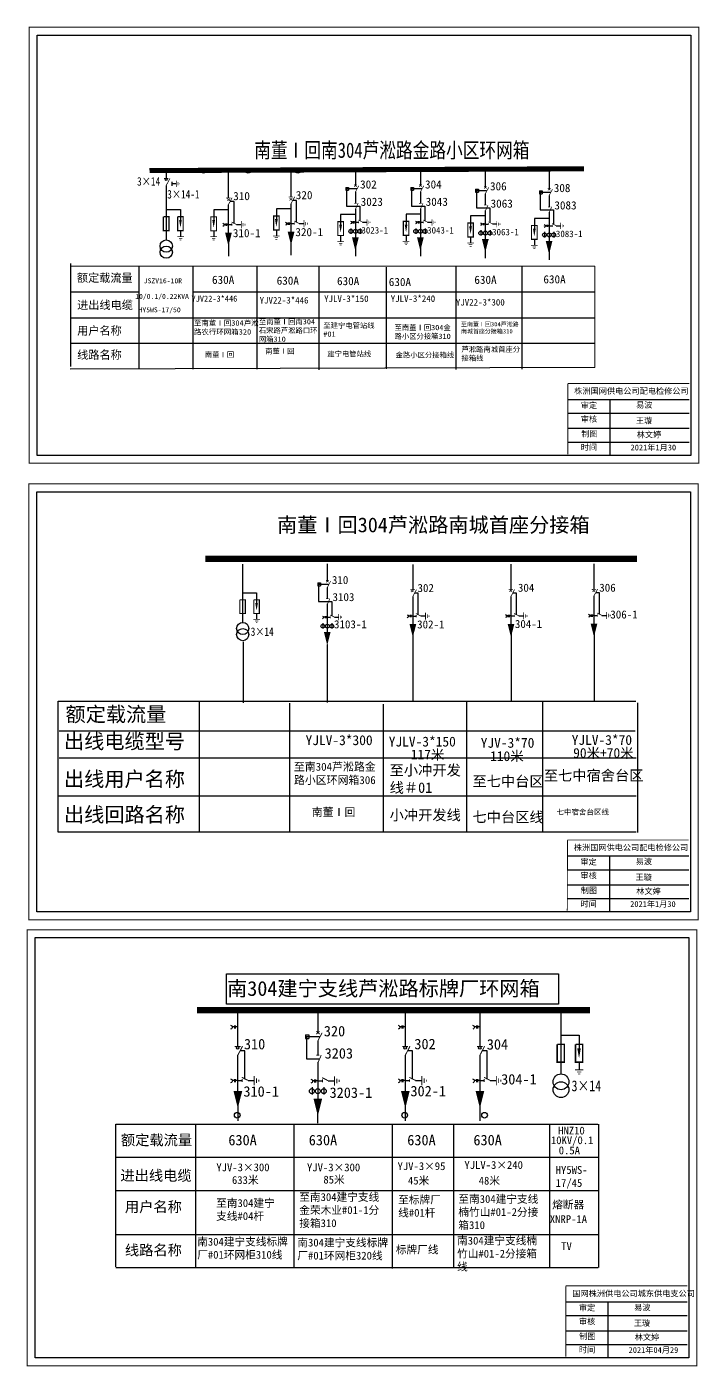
# Model space of a CAD drawing. Extents: x -51 to 587, y -242 to 10.
# Drawn here: x 77.3 to 203.3, y -240.6 to 10.4 of the extents above; entities that cross this region are included whole.
import ezdxf

# ---------------------------------------------------------------- set-up
doc = ezdxf.new("R2010")
doc.units = 0
doc.header["$LTSCALE"] = 0.774411
doc.linetypes.add('CENTER', pattern=[50.8, 31.75, -6.35, 6.35, -6.35])
doc.layers.get('0').update_dxf_attribs({"linetype": 'CONTINUOUS'})
doc.layers.add('1', color=7, linetype='CONTINUOUS')
doc.layers.add('MiniCADLayer', color=7, linetype='CONTINUOUS', lineweight=20)
doc.styles.add('宋体_txtstyle_0.00_0_0', font='')
doc.styles.add('宋体_txtstyle_0.91_0_0', font='', dxfattribs={"height": 0.907258})
doc.styles.add('宋体_txtstyle_1.13_0_0', font='', dxfattribs={"height": 1.134072})
doc.styles.add('宋体_txtstyle_1.18_0_0', font='', dxfattribs={"height": 1.179435})
doc.styles.add('宋体_txtstyle_1.85_0_0', font='', dxfattribs={"height": 1.847939})
doc.styles.add('宋体_txtstyle_1.96_0_0', font='', dxfattribs={"height": 1.958})
doc.styles.add('宋体_txtstyle_2.04_0_0', font='', dxfattribs={"height": 2.03632})
doc.styles.add('宋体_txtstyle_2.12_0_0', font='', dxfattribs={"height": 2.122983})
doc.styles.add('宋体_txtstyle_2.77_0_0', font='', dxfattribs={"height": 2.771909})
doc.styles.add('宋体_txtstyle_4.75_0_0', font='', dxfattribs={"height": 4.748385})
doc.styles.get('宋体_txtstyle_0.00_0_0').set_extended_font_data('宋体')
doc.styles.get('宋体_txtstyle_0.91_0_0').set_extended_font_data('宋体')
doc.styles.get('宋体_txtstyle_1.13_0_0').set_extended_font_data('宋体')
doc.styles.get('宋体_txtstyle_1.18_0_0').set_extended_font_data('宋体')
doc.styles.get('宋体_txtstyle_1.85_0_0').set_extended_font_data('宋体')
doc.styles.get('宋体_txtstyle_1.96_0_0').set_extended_font_data('宋体')
doc.styles.get('宋体_txtstyle_2.04_0_0').set_extended_font_data('宋体')
doc.styles.get('宋体_txtstyle_2.12_0_0').set_extended_font_data('宋体')
doc.styles.get('宋体_txtstyle_2.77_0_0').set_extended_font_data('宋体')
doc.styles.get('宋体_txtstyle_4.75_0_0').set_extended_font_data('宋体')

# ---------------------------------------------------------------- blocks, each defined once
blk = doc.blocks.new('JD')
for points in [[(-2, 0.2), (-2, -0.2), (2, 0.2), (2, -0.2)], [(1, -1.2), (1, -0.8), (-1, -1.2), (-1, -0.8)], [(-0.5, -1.8), (-0.5, -2.2), (0.5, -1.8), (0.5, -2.2)]]:
    blk.add_trace(points)

msp = doc.modelspace()

# ---------------------------------------------------------------- linework, layer by layer
at = {"linetype": 'Continuous'}
for p, q in [((85.55, -53.28), (85.55, -33.98)), ((98.27, -34.5), (98.27, -53.81)), ((108.42, -34.5), (108.42, -53.81)), ((120.38, -34.5), (120.38, -53.81)), ((132.03, -34.58), (132.03, -53.89)), ((144.62, -34.65), (144.62, -53.75)), ((157.7, -34.55), (157.7, -53.85)), ((170.07, -34.6), (170.07, -53.8)), ((85.39, -39.31), (98.27, -39.31)), ((85.39, -44.2), (183.72, -44.2)), ((85.39, -48.91), (183.72, -48.91)), ((183.72, -53.48), (85.39, -53.78)), ((191.52, -133.81), (83.15, -133.81)), ((191.52, -140.55), (83.15, -140.55)), ((93.97, -195.29), (184.3, -195.29)), ((93.97, -221.99), (93.97, -195.29)), ((108.9, -195.31), (108.9, -222.11)), ((127.33, -195.39), (127.33, -222.11)), ((145.79, -195.38), (145.79, -222.33)), ((157.25, -195.32), (157.25, -222.22)), ((175.25, -195.37), (175.25, -221.99)), ((184.43, -195.29), (184.43, -222.12)), ((93.97, -201.46), (184.3, -201.46)), ((93.97, -207.72), (184.37, -207.72)), ((93.97, -215.97), (184.37, -215.97)), ((184.37, -222.19), (93.97, -222.19))]:
    msp.add_line(p, q, dxfattribs=at)
at = {"linetype": 'Continuous', "ltscale": 1.520571}
msp.add_line((108.42, -39.31), (183.72, -39.31), dxfattribs=at)
at = {"color": 0, "linetype": 'Continuous'}
for p, q in [((178.68, -59.45, 0.01), (201.43, -59.45, 0.01)), ((186.58, -59.45, 0.01), (186.58, -69.79, 0.01)), ((178.68, -62.04, 0.01), (201.43, -62.04, 0.01)), ((178.68, -64.87, 0.01), (201.43, -64.87, 0.01)), ((178.68, -67.46, 0.01), (201.43, -67.46, 0.01)), ((178.6, -145.01, 0.01), (201.35, -145.01, 0.01)), ((186.5, -145.01, 0.01), (186.5, -155.35, 0.01)), ((178.6, -147.6, 0.01), (201.35, -147.6, 0.01)), ((178.6, -150.43, 0.01), (201.35, -150.43, 0.01)), ((178.6, -153.02, 0.01), (201.35, -153.02, 0.01)), ((178.31, -228.57, 0.01), (201.06, -228.57, 0.01)), ((186.21, -228.57, 0.01), (186.21, -238.91, 0.01)), ((178.31, -231.16, 0.01), (201.06, -231.16, 0.01)), ((178.31, -233.99, 0.01), (201.06, -233.99, 0.01)), ((178.31, -236.58, 0.01), (201.06, -236.58, 0.01))]:
    msp.add_line(p, q, dxfattribs=at)
at = {"linetype": 'CENTER'}
for p, q in [((117.86, -104.88), (117.86, -116.32)), ((133.6, -105.41), (133.6, -116.28))]:
    msp.add_line(p, q, dxfattribs=at)
for p, q in [((83.15, -116), (191.41, -116)), ((83.15, -140.55), (83.15, -116)), ((109.57, -116), (109.57, -140.52)), ((126.55, -116.41), (126.55, -140.52)), ((144.09, -116.57), (144.09, -140.55)), ((159.68, -116.2), (159.68, -140.55)), ((173.94, -116.2), (173.94, -140.55)), ((191.76, -116.31), (191.76, -140.65)), ((83.33, -121.58), (191.29, -121.58)), ((83.33, -126.66), (191.52, -126.66))]:
    msp.add_line(p, q)
at = {"color": 0, "linetype": 'Continuous', "const_width": 0.182, "elevation": 0.01}
for points in [[(77.74, 10.28), (203.22, 10.28), (203.22, -71.43), (77.74, -71.43)], [(77.66, -75.28), (203.14, -75.28), (203.14, -156.99), (77.66, -156.99)], [(77.37, -158.85), (202.85, -158.85), (202.85, -240.55), (77.37, -240.55)]]:
    msp.add_lwpolyline(points, close=True, dxfattribs=at)
at = {"color": 0, "linetype": 'Continuous', "elevation": 0.01}
for points in [[(79.21, 8.8), (201.74, 8.8), (201.74, -69.95), (79.21, -69.95)], [(79.14, -76.76), (201.67, -76.76), (201.67, -155.51), (79.14, -155.51)], [(78.85, -160.33), (201.38, -160.33), (201.38, -239.08), (78.85, -239.08)]]:
    msp.add_lwpolyline(points, close=True, dxfattribs=at)
at = {"color": 0, "linetype": 'Continuous', "const_width": 0.182, "elevation": 0.01}
for points in [[(178.68, -56.55), (178.67, -69.74)], [(178.6, -142.11), (178.59, -155.3)], [(178.31, -225.67), (178.3, -238.87)]]:
    msp.add_lwpolyline(points, dxfattribs=at)
at = {"color": 0, "linetype": 'Continuous', "const_width": 0.182}
for points in [[(178.68, -56.47), (201.43, -56.47)], [(178.6, -142.03), (201.35, -142.03)], [(178.31, -225.59), (201.06, -225.59)]]:
    msp.add_lwpolyline(points, dxfattribs=at)
at = {"color": 1, "linetype": 'Continuous'}
msp.add_lwpolyline([(114.72, -167.09), (176.91, -167.09), (176.91, -172.81), (114.72, -172.81)], close=True, dxfattribs=at)
at = {"layer": '1'}
for p, q in [((103.41, -17.05), (103.41, -18.06)), ((115.05, -16.88), (115.05, -21.68)), ((126.78, -16.69), (126.78, -21.49)), ((138.87, -16.11), (138.87, -19.42)), ((151.05, -16.11), (151.05, -19.42)), ((163.22, -16.45), (163.22, -19.76)), ((175.17, -16.78), (175.17, -20.09)), ((103.41, -19.37), (103.41, -29.61)), ((104.5, -19.01), (105.29, -19.01)), ((137.07, -19.72), (137.07, -20.28)), ((137.07, -19.72), (137.57, -19.72)), ((139.13, -20.01), (137.23, -20.01)), ((137.23, -20.01), (137.23, -23.24)), ((137.57, -19.72), (137.57, -20.28)), ((149.24, -19.72), (149.24, -20.28)), ((149.24, -19.72), (149.75, -19.72)), ((151.3, -20.01), (149.4, -20.01)), ((149.4, -20.01), (149.4, -23.24)), ((149.75, -19.72), (149.75, -20.28)), ((161.41, -20.05), (161.41, -20.61)), ((161.41, -20.05), (161.92, -20.05)), ((161.92, -20.05), (161.92, -20.61)), ((137.07, -20.28), (137.57, -20.28)), ((138.87, -20.58), (138.87, -22.68)), ((149.24, -20.28), (149.75, -20.28)), ((151.05, -20.58), (151.05, -22.68)), ((161.41, -20.61), (161.92, -20.61)), ((163.47, -20.35), (161.58, -20.35)), ((161.58, -20.35), (161.58, -23.58)), ((163.22, -20.91), (163.22, -23.01)), ((173.36, -20.39), (173.36, -20.95)), ((173.36, -20.39), (173.87, -20.39)), ((173.36, -20.95), (173.87, -20.95)), ((175.42, -20.68), (173.53, -20.68)), ((173.53, -20.68), (173.53, -23.91)), ((173.87, -20.39), (173.87, -20.95)), ((175.17, -21.25), (175.17, -23.35)), ((103.4, -23.9), (106.08, -23.9)), ((106.08, -23.9), (106.08, -25.85)), ((112.31, -23.92), (112.31, -25.88)), ((115.05, -22.98), (115.05, -28.8)), ((124.06, -23.76), (124.06, -25.72)), ((126.78, -22.79), (126.78, -28.61)), ((136.1, -24.81), (136.1, -26.76)), ((137.23, -23.24), (139.73, -23.24)), ((138.87, -23.72), (138.87, -29.92)), ((139.73, -23.24), (139.73, -25.91)), ((148.37, -24.76), (148.37, -26.72)), ((149.4, -23.24), (151.91, -23.24)), ((151.05, -23.72), (151.05, -29.92)), ((151.91, -23.24), (151.91, -25.91)), ((160.46, -25.08), (160.46, -27.04)), ((161.58, -23.58), (164.08, -23.58)), ((163.22, -24.06), (163.22, -30.26)), ((164.08, -23.58), (164.08, -26.24)), ((173.53, -23.91), (176.03, -23.91)), ((175.17, -24.4), (175.17, -30.59)), ((176.03, -23.91), (176.03, -26.58)), ((115.05, -26.7), (115.72, -26.7)), ((116.58, -26.68), (117.48, -26.68)), ((126.78, -26.51), (127.44, -26.51)), ((128.31, -26.5), (129.21, -26.5)), ((138.03, -27.41), (138.03, -28.44)), ((138.87, -26.27), (139.46, -26.27)), ((139.75, -27.41), (139.75, -28.44)), ((140.22, -26.25), (141.02, -26.25)), ((150.2, -27.41), (150.2, -28.44)), ((151.05, -26.27), (151.63, -26.27)), ((151.93, -27.41), (151.93, -28.44)), ((152.4, -26.25), (153.2, -26.25)), ((163.22, -26.6), (163.81, -26.6)), ((164.57, -26.59), (165.37, -26.59)), ((172.41, -25.54), (172.41, -27.49)), ((175.17, -26.94), (175.76, -26.94)), ((176.52, -26.92), (177.32, -26.92)), ((106.08, -27.91), (106.08, -28.92)), ((112.31, -27.94), (112.31, -28.95)), ((115.06, -29.74), (115.06, -32.62)), ((124.06, -27.77), (124.06, -28.78)), ((126.79, -29.55), (126.79, -32.43)), ((136.1, -28.82), (136.1, -29.83)), ((148.37, -28.77), (148.37, -29.78)), ((160.46, -29.09), (160.46, -30.1)), ((162.38, -27.74), (162.38, -28.77)), ((164.1, -27.74), (164.1, -28.77)), ((172.41, -29.55), (172.41, -30.56)), ((174.33, -28.08), (174.33, -29.11)), ((176.05, -28.08), (176.05, -29.11)), ((138.88, -30.75), (138.88, -32.64)), ((151.05, -30.75), (151.05, -32.64)), ((163.22, -31.09), (163.22, -32.97)), ((175.17, -31.42), (175.17, -33.31)), ((117.73, -90.32), (117.73, -101.32)), ((133.6, -90.29), (133.6, -93.55)), ((183.56, -90.3), (183.56, -95.02)), ((149.61, -90.4), (149.61, -95.12)), ((168, -90.37), (168, -95.1)), ((131.82, -93.84), (132.32, -93.84)), ((131.82, -93.84), (131.82, -94.39)), ((131.82, -94.39), (132.32, -94.39)), ((133.85, -94.13), (131.98, -94.13)), ((131.98, -94.13), (131.98, -97.31)), ((132.32, -93.84), (132.32, -94.39)), ((133.6, -94.69), (133.6, -96.75)), ((117.72, -95.69), (120.35, -95.69)), ((120.35, -95.69), (120.35, -97.62)), ((131.98, -97.31), (134.45, -97.31)), ((133.6, -97.78), (133.6, -103.88)), ((134.45, -97.31), (134.45, -99.93)), ((149.61, -96.41), (149.61, -102.13)), ((168, -96.38), (168, -102.1)), ((183.56, -96.3), (183.56, -102.03)), ((120.35, -99.64), (120.35, -100.64)), ((133.6, -100.29), (134.18, -100.29)), ((134.93, -100.27), (135.72, -100.27)), ((149.61, -100.07), (150.26, -100.07)), ((151.11, -100.05), (151.99, -100.05)), ((168, -100.04), (168.65, -100.04)), ((169.5, -100.02), (170.39, -100.02)), ((183.56, -99.96), (184.21, -99.96)), ((185.06, -99.95), (185.95, -99.95)), ((132.77, -101.41), (132.77, -102.42)), ((134.47, -101.41), (134.47, -102.42)), ((149.61, -103.05), (149.61, -115.87)), ((168.06, -103.34), (168.06, -116.16)), ((183.61, -103.23), (183.61, -116.04)), ((116.8, -174.56), (116.8, -180.69)), ((131.83, -173.93), (131.83, -178.17)), ((148.2, -174.56), (148.2, -180.69)), ((162.18, -174.56), (162.18, -180.69)), ((177.38, -174.2), (177.38, -185.93)), ((129.52, -178.54), (130.17, -178.54)), ((129.52, -178.54), (129.52, -179.26)), ((129.52, -179.26), (130.17, -179.26)), ((132.16, -178.92), (129.73, -178.92)), ((129.73, -178.92), (129.73, -183.05)), ((130.17, -178.54), (130.17, -179.26)), ((131.83, -179.64), (131.83, -182.33)), ((177.37, -178.62), (180.79, -178.62)), ((180.79, -178.62), (180.79, -181.12)), ((116.8, -182.36), (116.8, -189.8)), ((129.73, -183.05), (132.04, -183.05)), ((148.2, -182.36), (148.2, -189.8)), ((162.18, -182.36), (162.18, -189.8)), ((131.83, -183.67), (131.83, -191.59)), ((180.79, -183.75), (180.79, -185.04)), ((116.8, -187.12), (117.65, -187.12)), ((118.75, -187.09), (119.91, -187.09)), ((131.84, -187.19), (132.68, -187.19)), ((133.79, -187.16), (134.94, -187.16)), ((148.2, -187.12), (149.04, -187.12)), ((150.15, -187.09), (151.3, -187.09)), ((162.18, -187.12), (163.02, -187.12)), ((164.13, -187.09), (165.28, -187.09)), ((130.76, -188.38), (130.76, -189.7)), ((132.96, -188.38), (132.96, -189.7)), ((116.81, -191), (116.81, -194.68)), ((131.79, -192.66), (131.79, -195.07)), ((148.2, -191), (148.2, -194.68)), ((162.18, -191), (162.18, -194.68))]:
    msp.add_line(p, q, dxfattribs=at)
at = {"layer": '1', "ltscale": 0.744739}
for p, q in [((114.99, -23.92), (112.31, -23.92)), ((112.31, -23.92), (112.31, -25.88)), ((126.74, -23.76), (124.06, -23.76)), ((124.06, -23.76), (124.06, -25.72)), ((138.78, -24.81), (136.1, -24.81)), ((136.1, -24.81), (136.1, -26.76)), ((151.05, -24.76), (148.37, -24.76)), ((148.37, -24.76), (148.37, -26.72)), ((163.14, -25.08), (160.46, -25.08)), ((160.46, -25.08), (160.46, -27.04)), ((175.08, -25.54), (172.41, -25.54)), ((172.41, -25.54), (172.41, -27.49)), ((112.31, -27.94), (112.31, -28.95)), ((124.06, -27.77), (124.06, -28.78)), ((136.1, -28.82), (136.1, -29.83)), ((148.37, -28.77), (148.37, -29.78)), ((160.46, -29.09), (160.46, -30.1)), ((172.41, -29.55), (172.41, -30.56))]:
    msp.add_line(p, q, dxfattribs=at)
at = {"layer": '1'}
for points, const_width in [([(100.28, -16.58), (181.72, -16.25)], 0.955), ([(102.98, -18.06), (103.83, -18.06)], 0.143), ([(103.41, -19.38), (104.12, -18.02)], 0.143), ([(138.64, -19.19), (139.13, -19.6)], 0.127), ([(138.63, -19.61), (139.15, -19.22)], 0.127), ([(138.87, -20.61), (139.51, -19.41)], 0.127), ([(150.8, -19.61), (151.32, -19.22)], 0.127), ([(150.81, -19.19), (151.31, -19.6)], 0.127), ([(151.05, -20.61), (151.68, -19.41)], 0.127), ([(162.98, -19.52), (163.48, -19.94)], 0.127), ([(162.98, -19.95), (163.49, -19.56)], 0.127), ([(163.22, -20.94), (163.86, -19.74)], 0.127), ([(174.93, -19.86), (175.43, -20.27)], 0.127), ([(174.93, -20.28), (175.45, -19.89)], 0.127), ([(175.17, -21.28), (175.81, -20.08)], 0.127), ([(114.63, -21.7), (115.48, -21.7)], 0.143), ([(114.86, -21.84), (115.35, -22.25)], 0.127), ([(114.85, -22.26), (115.37, -21.87)], 0.127), ([(115.05, -23.02), (115.77, -21.66)], 0.143), ([(126.36, -21.51), (127.2, -21.51)], 0.143), ([(126.53, -21.74), (127.02, -22.15)], 0.127), ([(126.52, -22.16), (127.04, -21.77)], 0.127), ([(126.78, -22.83), (127.5, -21.47)], 0.143), ([(123.54, -25.1), (123.54, -27.7), (124.59, -27.7), (124.59, -25.1), (123.57, -25.1)], 0.22), ([(138.64, -22.71), (139.11, -22.71)], 0.127), ([(138.85, -23.88), (139.38, -22.68)], 0.127), ([(150.82, -22.71), (151.29, -22.71)], 0.127), ([(151.02, -23.88), (151.55, -22.68)], 0.127), ([(162.99, -23.04), (163.46, -23.04)], 0.127), ([(163.19, -24.22), (163.73, -23.02)], 0.127), ([(174.94, -23.38), (175.41, -23.38)], 0.127), ([(175.14, -24.55), (175.68, -23.35)], 0.127), ([(102.88, -25.23), (102.88, -27.84), (103.92, -27.84), (103.92, -25.23), (102.91, -25.23)], 0.22), ([(105.56, -25.23), (105.56, -27.84), (106.6, -27.84), (106.6, -25.23), (105.59, -25.23)], 0.22), ([(111.79, -25.26), (111.79, -27.87), (112.84, -27.87), (112.84, -25.26), (111.83, -25.26)], 0.22), ([(115.68, -26.22), (116.63, -26.7)], 0.143), ([(115.72, -26.48), (115.72, -26.92)], 0.143), ([(127.41, -26.04), (128.36, -26.51)], 0.143), ([(127.44, -26.29), (127.44, -26.73)], 0.143), ([(135.58, -26.14), (135.58, -28.75), (136.63, -28.75), (136.63, -26.14), (135.62, -26.14)], 0.22), ([(139.43, -25.85), (140.27, -26.27)], 0.127), ([(139.46, -26.07), (139.46, -26.46)], 0.127), ([(147.85, -26.1), (147.85, -28.71), (148.9, -28.71), (148.9, -26.1), (147.88, -26.1)], 0.22), ([(151.6, -25.85), (152.45, -26.27)], 0.127), ([(151.63, -26.07), (151.63, -26.46)], 0.127), ([(159.94, -26.42), (159.94, -29.03), (160.98, -29.03), (160.98, -26.42), (159.97, -26.42)], 0.22), ([(163.77, -26.18), (164.62, -26.6)], 0.127), ([(163.81, -26.41), (163.81, -26.8)], 0.127), ([(171.89, -26.87), (171.89, -29.48), (172.93, -29.48), (172.93, -26.87), (171.92, -26.87)], 0.22), ([(175.72, -26.52), (176.57, -26.94)], 0.127), ([(175.76, -26.74), (175.76, -27.13)], 0.127), ([(138.56, -29.96), (139.21, -29.96), (138.88, -30.61), (138.57, -29.95)], 0.127), ([(150.73, -29.96), (151.38, -29.96), (151.05, -30.61), (150.74, -29.95)], 0.127), ([(162.91, -30.29), (163.55, -30.29), (163.22, -30.95), (162.92, -30.28)], 0.127), ([(174.86, -30.63), (175.5, -30.63), (175.17, -31.28), (174.87, -30.62)], 0.127), ([(110.73, -89.33), (191.64, -89.33)], 1.22), ([(133.36, -93.74), (133.87, -93.36)], 0.125), ([(133.37, -93.32), (133.86, -93.73)], 0.125), ([(133.6, -94.72), (134.23, -93.53)], 0.125), ([(149.19, -95.14), (150.02, -95.14)], 0.141), ([(149.28, -95.57), (149.78, -95.19)], 0.125), ([(149.28, -95.16), (149.77, -95.56)], 0.125), ([(149.61, -96.44), (150.31, -95.1)], 0.141), ([(167.59, -95.11), (168.42, -95.11)], 0.141), ([(167.73, -95.52), (168.23, -95.14)], 0.125), ([(167.73, -95.11), (168.22, -95.51)], 0.125), ([(168, -96.42), (168.71, -95.08)], 0.141), ([(183.15, -95.04), (183.98, -95.04)], 0.141), ([(183.3, -95.54), (183.81, -95.16)], 0.125), ([(183.31, -95.12), (183.8, -95.53)], 0.125), ([(183.56, -96.34), (184.27, -95)], 0.141), ([(117.2, -97.01), (117.2, -99.58), (118.23, -99.58), (118.23, -97.01), (117.24, -97.01)], 0.217), ([(119.84, -97.01), (119.84, -99.58), (120.86, -99.58), (120.86, -97.01), (119.87, -97.01)], 0.217), ([(133.38, -96.78), (133.84, -96.78)], 0.125), ([(133.58, -97.94), (134.1, -96.76)], 0.125), ([(134.15, -99.87), (134.98, -100.29)], 0.125), ([(134.18, -100.1), (134.18, -100.48)], 0.125), ([(150.22, -99.6), (151.16, -100.07)], 0.141), ([(150.26, -99.85), (150.26, -100.28)], 0.141), ([(168.62, -99.57), (169.56, -100.04)], 0.141), ([(168.65, -99.82), (168.65, -100.26)], 0.141), ([(184.18, -99.49), (185.12, -99.96)], 0.141), ([(184.21, -99.75), (184.21, -100.18)], 0.141), ([(109.19, -173.93), (182.82, -173.93)], 1.22), ([(131.52, -178.41), (132.18, -177.91)], 0.162), ([(131.53, -177.87), (132.17, -178.4)], 0.162), ([(131.83, -179.69), (132.64, -178.15)], 0.162), ([(116.26, -180.72), (117.34, -180.72)], 0.183), ([(116.8, -182.41), (117.72, -180.67)], 0.183), ([(147.65, -180.72), (148.74, -180.72)], 0.183), ([(148.2, -182.41), (149.11, -180.67)], 0.183), ([(161.64, -180.72), (162.72, -180.72)], 0.183), ([(162.18, -182.41), (163.09, -180.67)], 0.183), ([(176.7, -180.33), (176.7, -183.66), (178.04, -183.66), (178.04, -180.33), (176.74, -180.33)], 0.282), ([(180.12, -180.33), (180.12, -183.66), (181.46, -183.66), (181.46, -180.33), (180.17, -180.33)], 0.282), ([(131.54, -182.37), (132.14, -182.37)], 0.162), ([(131.8, -183.87), (132.48, -182.34)], 0.162), ([(117.6, -186.51), (118.83, -187.12)], 0.183), ([(117.65, -186.84), (117.65, -187.4)], 0.183), ([(132.64, -186.57), (133.86, -187.19)], 0.183), ([(132.68, -186.9), (132.68, -187.47)], 0.183), ([(148.99, -186.51), (150.22, -187.12)], 0.183), ([(149.04, -186.84), (149.04, -187.4)], 0.183), ([(162.97, -186.51), (164.2, -187.12)], 0.183), ([(163.02, -186.84), (163.02, -187.4)], 0.183), ([(131.43, -191.64), (132.26, -191.64), (131.84, -192.48), (131.44, -191.63)], 0.162)]:
    msp.add_lwpolyline(points, dxfattribs=dict(at, const_width=const_width))
for points in [[(104.46, -18.69), (104.46, -19.42)], [(116.12, -26.49), (116.12, -22.35), (115.4, -22.35)], [(127.85, -26.3), (127.85, -22.17), (127.13, -22.17)], [(114.57, -26.69), (114.27, -26.69)], [(114.57, -26.49), (114.57, -26.93)], [(114.71, -26.49), (114.71, -26.93)], [(115.05, -26.69), (114.71, -26.69)], [(126.3, -26.51), (126, -26.51)], [(126.3, -26.31), (126.3, -26.74)], [(126.43, -26.31), (126.43, -26.74)], [(126.78, -26.51), (126.43, -26.51)], [(138.45, -26.26), (138.18, -26.26)], [(138.45, -26.08), (138.45, -26.47)], [(138.56, -26.08), (138.56, -26.47)], [(138.87, -26.26), (138.56, -26.26)], [(150.62, -26.26), (150.35, -26.26)], [(150.62, -26.08), (150.62, -26.47)], [(150.74, -26.08), (150.74, -26.47)], [(151.04, -26.26), (150.74, -26.26)], [(162.79, -26.6), (162.53, -26.6)], [(162.79, -26.42), (162.79, -26.81)], [(162.91, -26.42), (162.91, -26.81)], [(163.22, -26.6), (162.91, -26.6)], [(174.74, -26.93), (174.48, -26.93)], [(174.74, -26.75), (174.74, -27.14)], [(174.86, -26.75), (174.86, -27.14)], [(175.17, -26.93), (174.86, -26.93)], [(150.66, -99.86), (150.66, -95.79), (149.95, -95.79)], [(169.05, -99.83), (169.05, -95.76), (168.35, -95.76)], [(184.61, -99.76), (184.61, -95.69), (183.91, -95.69)], [(133.18, -100.28), (132.92, -100.28)], [(133.18, -100.11), (133.18, -100.49)], [(133.3, -100.11), (133.3, -100.49)], [(133.6, -100.28), (133.3, -100.28)], [(149.13, -100.06), (148.84, -100.06)], [(149.13, -99.86), (149.13, -100.29)], [(149.27, -99.86), (149.27, -100.29)], [(149.61, -100.06), (149.27, -100.06)], [(167.53, -100.03), (167.23, -100.03)], [(167.53, -99.84), (167.53, -100.26)], [(167.66, -99.84), (167.66, -100.26)], [(168, -100.03), (167.66, -100.03)], [(183.09, -99.96), (182.79, -99.96)], [(183.09, -99.76), (183.09, -100.19)], [(183.22, -99.76), (183.22, -100.19)], [(183.56, -99.96), (183.22, -99.96)], [(116.19, -177.05), (115.8, -177.05)], [(116.19, -176.79), (116.19, -177.35)], [(116.36, -176.79), (116.36, -177.35)], [(116.8, -177.05), (116.36, -177.05)], [(147.58, -177.05), (147.19, -177.05)], [(147.58, -176.79), (147.58, -177.35)], [(147.75, -176.79), (147.75, -177.35)], [(148.19, -177.05), (147.75, -177.05)], [(161.56, -177.05), (161.17, -177.05)], [(161.56, -176.79), (161.56, -177.35)], [(161.73, -176.79), (161.73, -177.35)], [(162.17, -177.05), (161.73, -177.05)], [(118.17, -186.85), (118.17, -181.56), (117.25, -181.56)], [(149.56, -186.85), (149.56, -181.56), (148.64, -181.56)], [(163.54, -186.85), (163.54, -181.56), (162.62, -181.56)], [(116.19, -187.11), (115.8, -187.11)], [(116.19, -186.85), (116.19, -187.41)], [(116.36, -186.85), (116.36, -187.41)], [(116.8, -187.11), (116.36, -187.11)], [(131.22, -187.18), (130.84, -187.18)], [(131.22, -186.92), (131.22, -187.48)], [(131.39, -186.92), (131.39, -187.48)], [(131.84, -187.18), (131.39, -187.18)], [(147.58, -187.11), (147.19, -187.11)], [(147.58, -186.85), (147.58, -187.41)], [(147.75, -186.85), (147.75, -187.41)], [(148.19, -187.11), (147.75, -187.11)], [(161.56, -187.11), (161.17, -187.11)], [(161.56, -186.85), (161.56, -187.41)], [(161.73, -186.85), (161.73, -187.41)], [(162.17, -187.11), (161.73, -187.11)]]:
    msp.add_lwpolyline(points, dxfattribs=at)
at = {"layer": '1', "ltscale": 0.744739, "const_width": 0.22}
for points in [[(124.59, -25.1), (124.59, -27.7), (123.54, -27.7), (123.54, -25.1), (124.55, -25.1)], [(112.84, -25.26), (112.84, -27.87), (111.79, -27.87), (111.79, -25.26), (112.8, -25.26)], [(136.63, -26.14), (136.63, -28.75), (135.58, -28.75), (135.58, -26.14), (136.59, -26.14)], [(148.9, -26.1), (148.9, -28.71), (147.85, -28.71), (147.85, -26.1), (148.86, -26.1)], [(160.98, -26.42), (160.98, -29.03), (159.94, -29.03), (159.94, -26.42), (160.95, -26.42)], [(172.93, -26.87), (172.93, -29.48), (171.89, -29.48), (171.89, -26.87), (172.9, -26.87)]]:
    msp.add_lwpolyline(points, dxfattribs=at)
at = {"layer": '1'}
for points, format in [([(106.08, -25.82, 0.514, 0, 0), (106.08, -27.29, 0, 0, 0)], "xyseb"), ([(112.31, -25.85, 0.514, 0, 0), (112.31, -27.32, 0, 0, 0)], "xyseb"), ([(114.01, -26.45, -0.877934), (114.02, -27.03)], "xyb"), ([(115.08, -28.23, 1.27, 0, 0), (115.08, -30.76, 0, 0, 0)], "xyseb"), ([(124.06, -25.68, 0.514, 0, 0), (124.06, -27.15, 0, 0, 0)], "xyseb"), ([(125.74, -26.26, -0.877934), (125.75, -26.84)], "xyb"), ([(126.81, -28.05, 1.27, 0, 0), (126.81, -30.57, 0, 0, 0)], "xyseb"), ([(136.1, -26.73, 0.514, 0, 0), (136.1, -28.2, 0, 0, 0)], "xyseb"), ([(137.95, -26.04, -0.877934), (137.96, -26.56)], "xyb"), ([(148.37, -26.69, 0.514, 0, 0), (148.37, -28.15, 0, 0, 0)], "xyseb"), ([(150.12, -26.04, -0.877934), (150.13, -26.56)], "xyb"), ([(160.46, -27.01, 0.514, 0, 0), (160.46, -28.47, 0, 0, 0)], "xyseb"), ([(162.3, -26.38, -0.877934), (162.31, -26.89)], "xyb"), ([(172.41, -27.46, 0.514, 0, 0), (172.41, -28.93, 0, 0, 0)], "xyseb"), ([(174.25, -26.71, -0.877934), (174.26, -27.23)], "xyb"), ([(138.87, -29.08, 1.27, 0, 0), (138.87, -31.61, 0, 0, 0)], "xyseb"), ([(151.05, -29.08, 1.27, 0, 0), (151.05, -31.61, 0, 0, 0)], "xyseb"), ([(163.22, -29.41, 1.27, 0, 0), (163.22, -31.94, 0, 0, 0)], "xyseb"), ([(175.17, -29.75, 1.27, 0, 0), (175.17, -32.28, 0, 0, 0)], "xyseb"), ([(120.35, -97.59, 0.506, 0, 0), (120.35, -99.03, 0, 0, 0)], "xyseb"), ([(132.69, -100.07, -0.877934), (132.7, -100.57)], "xyb"), ([(148.58, -99.82, -0.877934), (148.6, -100.39)], "xyb"), ([(166.98, -99.79, -0.877934), (166.99, -100.36)], "xyb"), ([(182.54, -99.72, -0.877934), (182.55, -100.29)], "xyb"), ([(133.6, -103.05, 1.25, 0, 0), (133.6, -105.54, 0, 0, 0)], "xyseb"), ([(149.64, -101.57, 1.25, 0, 0), (149.64, -104.06, 0, 0, 0)], "xyseb"), ([(168.03, -101.55, 1.25, 0, 0), (168.03, -104.03, 0, 0, 0)], "xyseb"), ([(183.59, -101.47, 1.25, 0, 0), (183.59, -103.96, 0, 0, 0)], "xyseb"), ([(115.47, -176.73, -0.877934), (115.49, -177.47)], "xyb"), ([(146.86, -176.73, -0.877934), (146.88, -177.47)], "xyb"), ([(160.84, -176.73, -0.877934), (160.86, -177.47)], "xyb"), ([(180.79, -181.08, 0.658, 0, 0), (180.79, -182.95, 0, 0, 0)], "xyseb"), ([(115.47, -186.79, -0.877934), (115.49, -187.54)], "xyb"), ([(130.51, -186.86, -0.877934), (130.52, -187.6)], "xyb"), ([(146.86, -186.79, -0.877934), (146.88, -187.54)], "xyb"), ([(160.84, -186.79, -0.877934), (160.86, -187.54)], "xyb"), ([(116.84, -189.08, 1.63, 0, 0), (116.84, -192.31, 0, 0, 0)], "xyseb"), ([(131.83, -190.52, 1.63, 0, 0), (131.83, -193.75, 0, 0, 0)], "xyseb"), ([(148.23, -189.08, 1.63, 0, 0), (148.23, -192.31, 0, 0, 0)], "xyseb"), ([(162.21, -189.08, 1.63, 0, 0), (162.21, -192.31, 0, 0, 0)], "xyseb")]:
    msp.add_lwpolyline(points, format=format, dxfattribs=at)
at = {"layer": '1', "ltscale": 0.744739}
for points in [[(112.31, -25.85, 0.514, 0, 0), (112.31, -27.32, 0, 0, 0)], [(124.06, -25.68, 0.514, 0, 0), (124.06, -27.15, 0, 0, 0)], [(136.1, -26.73, 0.514, 0, 0), (136.1, -28.2, 0, 0, 0)], [(148.37, -26.69, 0.514, 0, 0), (148.37, -28.15, 0, 0, 0)], [(160.46, -27.01, 0.514, 0, 0), (160.46, -28.47, 0, 0, 0)], [(172.41, -27.46, 0.514, 0, 0), (172.41, -28.93, 0, 0, 0)]]:
    msp.add_lwpolyline(points, format="xyseb", dxfattribs=at)
at = {"layer": '1'}
for centre, radius in [((110.43, -16.58), 0.476), ((118.76, -16.58), 0.476), ((128.09, -16.58), 0.476), ((103.41, -18.26), 0.184), ((138.01, -27.97), 0.367), ((138.88, -27.97), 0.367), ((139.73, -27.97), 0.367), ((150.19, -27.97), 0.367), ((151.06, -27.97), 0.367), ((151.91, -27.97), 0.367), ((103.43, -30.72), 1.15), ((162.36, -28.3), 0.367), ((163.23, -28.3), 0.367), ((164.08, -28.3), 0.367), ((174.31, -28.64), 0.367), ((175.18, -28.64), 0.367), ((176.03, -28.64), 0.367), ((103.43, -31.87), 1.15), ((117.75, -102.41), 1.14), ((117.75, -103.54), 1.14), ((132.76, -101.96), 0.361), ((133.61, -101.96), 0.361), ((134.45, -101.96), 0.361), ((116.8, -180.98), 0.235), ((148.2, -180.98), 0.235), ((162.18, -180.98), 0.235), ((177.41, -187.34), 1.48), ((177.41, -188.82), 1.48), ((130.73, -189.1), 0.469), ((131.84, -189.1), 0.469), ((132.93, -189.1), 0.469), ((116.72, -193.61), 0.529), ((148.11, -193.61), 0.529), ((163.07, -193.61), 0.529)]:
    msp.add_circle(centre, radius, dxfattribs=at)
at = {"layer": 'MiniCADLayer', "color": 7, "linetype": 'Continuous', "ltscale": 1.915481}
for p, q in [((85.39, -34.48), (183.72, -34.48)), ((183.72, -34.48), (183.72, -53.48))]:
    msp.add_line(p, q, dxfattribs=at)

# ---------------------------------------------------------------- block references
at = {"layer": '1', "rotation": 90}
for p, xscale, yscale, zscale in [((105.31, -19.04), 0.2963016868167279, 0.2963016868167279, 0.2963016869787468), ((117.49, -26.71), 0.3343682230938125, 0.3343682230938125, 0.3343682231530997), ((129.22, -26.52), 0.3343682230938125, 0.3343682230938125, 0.3343682231530997), ((141.03, -26.28), 0.2963016868167279, 0.2963016868167279, 0.2963016869787468), ((153.21, -26.28), 0.2963016868167279, 0.2963016868167279, 0.2963016869787468), ((165.38, -26.61), 0.2963016868167279, 0.2963016868167279, 0.2963016869787468), ((177.33, -26.95), 0.2963016868167279, 0.2963016868167279, 0.2963016869787468), ((135.73, -100.29), 0.2915705014442782, 0.2915705014442782, 0.29157050160371), ((152.01, -100.07), 0.3290292118208462, 0.3290292118208462, 0.3290292118791867), ((170.4, -100.05), 0.3290292118208462, 0.3290292118208462, 0.3290292118791867), ((185.96, -99.97), 0.3290292118208462, 0.3290292118208462, 0.3290292118791867), ((119.92, -187.13), 0.4276271867776735, 0.4276271867776735, 0.427627186853498), ((134.96, -187.19), 0.4276271867776735, 0.4276271867776735, 0.427627186853498), ((151.31, -187.13), 0.4276271867776735, 0.4276271867776735, 0.427627186853498), ((165.29, -187.13), 0.4276271867776735, 0.4276271867776735, 0.427627186853498)]:
    msp.add_blockref('JD', p, dxfattribs=dict(at, xscale=xscale, yscale=yscale, zscale=zscale))
at = {"layer": '1'}
for p, xscale, yscale, zscale in [((106.1, -28.96), 0.3086475910043804, 0.3086475904340426, 0.3086475906028612), ((112.33, -28.99), 0.3086475910043804, 0.3086475904340426, 0.3086475906028612), ((124.08, -28.83), 0.3086475910043804, 0.3086475904340426, 0.3086475906028612), ((136.12, -29.88), 0.3086475910043804, 0.3086475904340426, 0.3086475906028612), ((148.39, -29.83), 0.3086475910043804, 0.3086475904340426, 0.3086475906028612), ((160.48, -30.15), 0.3086475910043804, 0.3086475904340426, 0.3086475906028612), ((172.43, -30.61), 0.3086475910043804, 0.3086475904340426, 0.3086475906028612), ((120.37, -100.68), 0.3037192728989725, 0.3037192723377415, 0.3037192725038646), ((180.81, -185.1), 0.3947327883782705, 0.3947327876488611, 0.3947327878647673)]:
    msp.add_blockref('JD', p, dxfattribs=dict(at, xscale=xscale, yscale=yscale, zscale=zscale))
at = {"layer": '1', "ltscale": 0.744739, "xscale": -0.3086475910043804, "yscale": 0.3086475904340426, "zscale": 0.3086475906028612}
for p in [(112.3, -28.99), (124.05, -28.83), (136.09, -29.88), (148.36, -29.83), (160.44, -30.15), (172.39, -30.61)]:
    msp.add_blockref('JD', p, dxfattribs=at)

# ---------------------------------------------------------------- texts
at = {"linetype": 'Continuous'}
for s, height, style, p in [('302', 1.531, '宋体_txtstyle_1.13_0_0', (139.75, -19.94)), ('304', 1.531, '宋体_txtstyle_1.13_0_0', (151.92, -19.94)), ('306', 1.531, '宋体_txtstyle_1.13_0_0', (164.1, -20.28)), ('308', 1.531, '宋体_txtstyle_1.13_0_0', (176.05, -20.61)), ('310', 1.531, '宋体_txtstyle_1.13_0_0', (115.97, -22.12)), ('320', 1.531, '宋体_txtstyle_1.13_0_0', (127.7, -21.94)), ('3023', 1.531, '宋体_txtstyle_1.13_0_0', (139.86, -23.19)), ('3043', 1.531, '宋体_txtstyle_1.13_0_0', (152.04, -23.19)), ('3063', 1.531, '宋体_txtstyle_1.13_0_0', (164.21, -23.53)), ('3083', 1.531, '宋体_txtstyle_1.13_0_0', (176.16, -23.86)), ('310-1', 1.531, '宋体_txtstyle_1.13_0_0', (115.9, -29.06)), ('320-1', 1.531, '宋体_txtstyle_1.13_0_0', (127.62, -28.87)), ('3023-1', 1.225, '宋体_txtstyle_0.91_0_0', (140, -28.38)), ('3043-1', 1.225, '宋体_txtstyle_0.91_0_0', (152.32, -28.38)), ('3063-1', 1.225, '宋体_txtstyle_0.91_0_0', (164.5, -28.71)), ('3083-1', 1.225, '宋体_txtstyle_0.91_0_0', (176.45, -29.05)), ('额定载流量', 1.531, '宋体_txtstyle_1.13_0_0', (86.68, -37.45)), ('630A', 1.531, '宋体_txtstyle_1.13_0_0', (112, -37.81)), ('630A', 1.531, '宋体_txtstyle_1.13_0_0', (124.12, -37.97)), ('630A', 1.531, '宋体_txtstyle_1.13_0_0', (135.43, -38.05)), ('630A', 1.531, '宋体_txtstyle_1.13_0_0', (145.13, -38.22)), ('630A', 1.531, '宋体_txtstyle_1.13_0_0', (161.17, -37.81)), ('630A', 1.531, '宋体_txtstyle_1.13_0_0', (174.11, -37.72)), ('进出线电缆', 1.531, '宋体_txtstyle_1.13_0_0', (86.72, -42.54)), ('用户名称', 1.531, '宋体_txtstyle_1.13_0_0', (86.72, -47.35)), ('线路名称', 1.531, '宋体_txtstyle_1.13_0_0', (86.72, -51.88)), ('310', 1.507, '宋体_txtstyle_1.13_0_0', (134.47, -94.06)), ('302', 1.507, '宋体_txtstyle_1.13_0_0', (150.51, -95.56)), ('304', 1.507, '宋体_txtstyle_1.13_0_0', (169.33, -95.51)), ('306', 1.507, '宋体_txtstyle_1.13_0_0', (184.58, -95.5)), ('3103', 1.507, '宋体_txtstyle_1.13_0_0', (134.58, -97.26)), ('306-1', 1.507, '宋体_txtstyle_1.13_0_0', (186.65, -100.52)), ('3103-1', 1.507, '宋体_txtstyle_1.13_0_0', (134.86, -102.36)), ('302-1', 1.507, '宋体_txtstyle_1.13_0_0', (150.44, -102.38)), ('304-1', 1.507, '宋体_txtstyle_1.13_0_0', (168.76, -102.3)), ('320', 1.958, '宋体_txtstyle_1.96_0_0', (132.96, -178.83)), ('310', 1.958, '宋体_txtstyle_1.96_0_0', (117.98, -181.26)), ('302', 1.958, '宋体_txtstyle_1.96_0_0', (149.92, -181.24)), ('304', 1.958, '宋体_txtstyle_1.96_0_0', (163.5, -181.31)), ('3203', 1.958, '宋体_txtstyle_1.96_0_0', (133.1, -182.99)), ('310-1', 1.958, '宋体_txtstyle_1.96_0_0', (117.88, -190.13)), ('302-1', 1.958, '宋体_txtstyle_1.96_0_0', (149.19, -190.06)), ('304-1', 1.958, '宋体_txtstyle_1.96_0_0', (166.19, -187.85)), ('3203-1', 1.958, '宋体_txtstyle_1.96_0_0', (134.03, -190.36)), ('额定载流量', 1.958, '宋体_txtstyle_1.96_0_0', (94.92, -199.24)), ('630A', 1.958, '宋体_txtstyle_1.96_0_0', (115.06, -199.24)), ('630A', 1.958, '宋体_txtstyle_1.96_0_0', (130.13, -199.24)), ('630A', 1.958, '宋体_txtstyle_1.96_0_0', (148.59, -199.24)), ('630A', 1.958, '宋体_txtstyle_1.96_0_0', (160.99, -199.24)), ('进出线电缆', 1.958, '宋体_txtstyle_1.96_0_0', (94.83, -205.88)), ('用户名称', 1.958, '宋体_txtstyle_1.96_0_0', (95.67, -211.75)), ('线路名称', 1.958, '宋体_txtstyle_1.96_0_0', (95.67, -219.87))]:
    msp.add_text(s, height=height, dxfattribs=dict(at, style=style)).set_placement(p)
for s, height, style, p in [('南董Ⅰ回304芦淞路南城首座分接箱', 2.7719, '宋体_txtstyle_2.77_0_0', (124.18, -84.36)), ('额定载流量', 2.772, '宋体_txtstyle_2.77_0_0', (84.54, -119.85)), ('出线电缆型号', 2.772, '宋体_txtstyle_2.77_0_0', (84.25, -124.92)), ('YJLV-3*300', 1.848, '宋体_txtstyle_1.85_0_0', (129.53, -124.25)), ('YJLV-3*150', 1.848, '宋体_txtstyle_1.85_0_0', (145.12, -124.51)), ('YJV-3*70', 1.848, '宋体_txtstyle_1.85_0_0', (162.36, -124.74)), ('YJLV-3*70', 1.848, '宋体_txtstyle_1.85_0_0', (179.41, -124.2)), ('117米', 1.848, '宋体_txtstyle_1.85_0_0', (149.25, -126.94)), ('110米', 1.848, '宋体_txtstyle_1.85_0_0', (164.12, -127.24)), ('90米+70米', 1.848, '宋体_txtstyle_1.85_0_0', (179.69, -126.64)), ('出线用户名称', 2.772, '宋体_txtstyle_2.77_0_0', (84.25, -131.99)), ('出线回路名称', 2.772, '宋体_txtstyle_2.77_0_0', (84.25, -138.65)), ('南304建宁支线芦淞路标牌厂环网箱 ', 2.7719, '宋体_txtstyle_2.77_0_0', (114.82, -171.24))]:
    msp.add_text(s, height=height, dxfattribs=dict(style=style)).set_placement(p)
at = {"linetype": 'Continuous', "attachment_point": 1}
for s, insert, char_height, width, style in [('YJV22-3*446', (108.16, -40.01), 1.1461, 6.1386, '宋体_txtstyle_0.00_0_0'), ('至南董Ⅰ回304芦淞路农行环网箱320', (108.6, -44.64), 1, 12.9098, '宋体_txtstyle_0.00_0_0'), ('至南304芦淞路金路小区环网箱306', (127.34, -127.55), 1.5, 16.2323, '宋体_txtstyle_0.00_0_0'), ('{\\fNSimSun|b0|i0|c134|p49;至小冲开发线＃01}', (145.28, -127.97), 1.958, 15.2823, '宋体_txtstyle_0.00_0_0'), ('至七中台区', (160.81, -130.05), 1.958, 16.0756, '宋体_txtstyle_0.00_0_0'), ('\\pt17.5;至{\\fKaiTi_GB2312|b0|i0|c134|p32;七中宿舍台区}', (174.18, -128.96), 1.958, 19.4495, '宋体_txtstyle_0.00_0_0'), ('{\\fSimSun|b0|i0|c134|p2;南董Ⅰ回}', (130.68, -136.06), 1.5, 9.4425, '宋体_txtstyle_4.75_0_0'), ('{\\f\uffbfﾬￌﾣﾤ_GB2312|b0|i0|c134|p49;小冲开发线}', (145.28, -136.37), 1.958, 15.2823, '宋体_txtstyle_0.00_0_0'), ('七中台区线', (160.81, -136.74), 1.958, 16.0756, '宋体_txtstyle_0.00_0_0'), ('七中宿舍台区线', (176.58, -136.29), 1, 15.862, '宋体_txtstyle_0.00_0_0'), ('{\\fSimSun|b0|i0|c134|p2;HNZ10}', (176.88, -195.75), 1.4658, 13.2896, '宋体_txtstyle_0.00_0_0'), ('{\\fSimSun|b0|i0|c134|p2;10KV/0.1}', (175.51, -197.56), 1.4658, 13.2896, '宋体_txtstyle_0.00_0_0'), ('{\\fSimSun|b0|i0|c134|p2;0.5A}', (176.98, -199.47), 1.4658, 13.2896, '宋体_txtstyle_0.00_0_0'), ('{\\fSimSun|b0|i0|c134|p2;YJV-3×300 }', (112.81, -202.64), 1.4658, 13.2896, '宋体_txtstyle_0.00_0_0'), ('{\\fSimSun|b0|i0|c134|p2;YJV-3×300 }', (129.8, -202.65), 1.4658, 13.2896, '宋体_txtstyle_0.00_0_0'), ('{\\fSimSun|b0|i0|c134|p2;YJV-3×95}', (146.77, -202.42), 1.4658, 13.2896, '宋体_txtstyle_0.00_0_0'), ('{\\fSimSun|b0|i0|c134|p2;YJLV-3×240}', (159.3, -202.2), 1.4658, 13.2896, '宋体_txtstyle_0.00_0_0'), ('{\\fSimSun|b0|i0|c134|p2;HY5WS-\\P17/45}', (176.41, -203.13), 1.4658, 13.2896, '宋体_txtstyle_0.00_0_0'), ('{\\fSimSun|b0|i0|c134|p2;633米}', (115.73, -205.02), 1.4658, 13.2896, '宋体_txtstyle_0.00_0_0'), ('{\\fSimSun|b0|i0|c134|p2;85米}', (132.87, -204.94), 1.4658, 13.2896, '宋体_txtstyle_0.00_0_0'), ('{\\fSimSun|b0|i0|c134|p2;45米}', (148.72, -205.12), 1.4658, 13.2896, '宋体_txtstyle_0.00_0_0'), ('{\\fSimSun|b0|i0|c134|p2;48米}', (161.98, -205.13), 1.4658, 13.2896, '宋体_txtstyle_0.00_0_0'), ('{\\fSimSun|b0|i0|c134|p2;至南304建宁支线金荣木业#01-1分接箱310}', (128.35, -208.22), 1.4658, 15.6557, '宋体_txtstyle_0.00_0_0'), ('{\\fSimSun|b0|i0|c134|p2;至南304建宁支线#04杆}', (112.77, -209.34), 1.4658, 11.5784, '宋体_txtstyle_0.00_0_0'), ('{\\fSimSun|b0|i0|c134|p2;至标牌厂线#01杆}', (146.89, -208.71), 1.4658, 8.5127, '宋体_txtstyle_0.00_0_0'), ('{\\fSimSun|b0|i0|c134|p2;至南304建宁支线楠竹山#01-2分接箱310}', (158.17, -208.58), 1.4658, 16.2839, '宋体_txtstyle_0.00_0_0'), ('{\\fSimSun|b0|i0|c134|p2;熔断器}', (175.75, -209.64), 1.4658, 13.2896, '宋体_txtstyle_0.00_0_0'), ('{\\fSimSun|b0|i0|c134|p2;XNRP-1A}', (175.31, -212.34), 1.4658, 13.2896, '宋体_txtstyle_0.00_0_0'), ('{\\fSimSun|b0|i0|c134|p2;南304建宁支线标牌厂#01环网柜310线}', (109.22, -216.58), 1.4658, 18.5989, '宋体_txtstyle_0.00_0_0'), ('{\\fSimSun|b0|i0|c134|p2;南304建宁支线标牌厂#01环网柜320线}', (127.99, -216.74), 1.4658, 18.6818, '宋体_txtstyle_0.00_0_0'), ('{\\fSimSun|b0|i0|c134|p2;标牌厂线}', (146.45, -218.06), 1.4658, 8.5127, '宋体_txtstyle_0.00_0_0'), ('{\\fSimSun|b0|i0|c134|p2;南304建宁支线楠竹山#01-2分接箱线}', (157.93, -216.38), 1.4658, 16.2839, '宋体_txtstyle_0.00_0_0'), ('{\\fSimSun|b0|i0|c134|p2;TV}', (177.44, -217.42), 1.4658, 13.2896, '宋体_txtstyle_0.00_0_0')]:
    msp.add_mtext(s, dxfattribs=dict(at, insert=insert, char_height=char_height, width=width, style=style))
at = {"attachment_point": 1, "style": '宋体_txtstyle_0.00_0_0'}
for s, insert, char_height, width in [('至{\\fKaiTi_GB2312|b0|i0|c134|p49;\\C7;南董Ⅰ回南304石宋路芦淞路口环网箱310}', (120.78, -44.41), 0.9798, 11.3745), ('至建宁电管站线#01', (132.86, -45.11), 0.98, 10.0612), ('至南董Ⅰ回304芦淞路南城首座分接箱310', (158.65, -44.97), 0.8, 11.3629), ('至南董Ⅰ回304金路小区分接箱310', (146.21, -45.51), 0.9798, 11.61), ('{\\fSimSun|b0|i0|c134|p2;南董Ⅰ回}', (121.96, -49.93), 0.9798, 10.0612), ('芦淞路南城首座分接箱线', (158.76, -49.59), 0.9798, 12.0137), ('{\\fSimSun|b0|i0|c134|p2;南董Ⅰ回}', (110.65, -50.58), 0.9798, 10.0612), ('建宁电管站线', (133.6, -50.45), 0.98, 10.0612), ('金路小区分接箱线', (146.41, -50.65), 0.98, 12.2057)]:
    msp.add_mtext(s, dxfattribs=dict(at, insert=insert, char_height=char_height, width=width))
at = {"color": 7, "linetype": 'Continuous', "true_color": 0xffffff, "attachment_point": 1, "style": '宋体_txtstyle_0.00_0_0'}
for s, insert, char_height, width in [('株洲国网供电公司配电检修公司', (179.89, -57.34), 1.0944, 29.9201), ('易波', (191.49, -59.95, 0.01), 1.094, 8.5588), ('王璇', (191.44, -62.89, 0.01), 1.094, 8.5588), ('2021年1月30', (190.45, -67.93, 0.01), 1.094, 16.0081), ('株洲国网供电公司配电检修公司', (179.81, -142.9), 1.0944, 29.9201), ('易波', (191.41, -145.51, 0.01), 1.094, 8.5588), ('王璇', (191.36, -148.45, 0.01), 1.094, 8.5588), ('2021年1月30', (190.37, -153.49, 0.01), 1.094, 16.0081), ('国网株洲供电公司城东供电支公司', (179.52, -226.47), 1.0944, 29.9201), ('易波', (191.12, -229.08, 0.01), 1.094, 8.5588), ('王璇', (191.07, -232.01, 0.01), 1.094, 8.5588), ('2021年04月29', (190.08, -237.06, 0.01), 1.094, 16.0081)]:
    msp.add_mtext(s, dxfattribs=dict(at, insert=insert, char_height=char_height, width=width))
at = {"color": 0, "linetype": 'Continuous', "width": 8.5588, "attachment_point": 1, "style": '宋体_txtstyle_0.00_0_0'}
for s, insert, char_height in [('\\f\uffbfﾬￌﾣﾤ_GB2312|b0|i0|c134|p49;审定', (181.12, -60.02, 0.01), 1.0944), ('\\f\uffbfﾬￌﾣﾤ_GB2312|b0|i0|c134|p49;审核', (181.12, -62.59, 0.01), 1.0944), ('\\f\uffbfﾬￌﾣﾤ_GB2312|b0|i0|c134|p49;制图', (181.18, -65.37, 0.01), 1.0944), ('\\f\uffbfﾬￌﾣﾤ_GB2312|b0|i0|c134|p49;时间', (181.12, -67.88, 0.01), 1.0944), ('林文婷', (191.6, -65.52, 0.01), 1.094), ('\\f\uffbfﾬￌﾣﾤ_GB2312|b0|i0|c134|p49;审定', (181.05, -145.58, 0.01), 1.0944), ('\\f\uffbfﾬￌﾣﾤ_GB2312|b0|i0|c134|p49;审核', (181.05, -148.15, 0.01), 1.0944), ('\\f\uffbfﾬￌﾣﾤ_GB2312|b0|i0|c134|p49;制图', (181.11, -150.93, 0.01), 1.0944), ('林文婷', (191.52, -151.08, 0.01), 1.094), ('\\f\uffbfﾬￌﾣﾤ_GB2312|b0|i0|c134|p49;时间', (181.05, -153.44, 0.01), 1.0944), ('\\f\uffbfﾬￌﾣﾤ_GB2312|b0|i0|c134|p49;审定', (180.76, -229.14, 0.01), 1.0944), ('\\f\uffbfﾬￌﾣﾤ_GB2312|b0|i0|c134|p49;审核', (180.76, -231.72, 0.01), 1.0944), ('\\f\uffbfﾬￌﾣﾤ_GB2312|b0|i0|c134|p49;制图', (180.81, -234.5, 0.01), 1.0944), ('林文婷', (191.23, -234.65, 0.01), 1.094), ('\\f\uffbfﾬￌﾣﾤ_GB2312|b0|i0|c134|p49;时间', (180.76, -237.01, 0.01), 1.0944)]:
    msp.add_mtext(s, dxfattribs=dict(at, insert=insert, char_height=char_height))
at = {"layer": '1', "width": 0.8}
for s, height, style, p in [('南董Ⅰ回南304芦淞路金路小区环网箱', 2.866, '宋体_txtstyle_2.12_0_0', (119.91, -14.19)), ('3×14', 1.592, '宋体_txtstyle_1.18_0_0', (97.95, -19.4)), ('3×14-1', 1.592, '宋体_txtstyle_1.18_0_0', (103.6, -21.81)), ('3×14', 1.567, '宋体_txtstyle_1.18_0_0', (119.27, -103.77)), ('3×14', 2.036, '宋体_txtstyle_2.04_0_0', (179.39, -189.12))]:
    msp.add_text(s, height=height, dxfattribs=dict(at, style=style)).set_placement(p)
at = {"layer": 'MiniCADLayer', "color": 7, "linetype": 'Continuous', "ltscale": 1.520571, "attachment_point": 1, "style": '宋体_txtstyle_0.00_0_0'}
for s, insert, char_height in [('JSZV16-10R', (99.2, -36.78), 0.919), ('10/0.1/0.22KVA', (97.6, -39.7), 0.9186), ('YJLV-3*150', (133.01, -39.97), 1.225), ('YJLV-3*240', (145.49, -39.96), 1.225), ('HY5WS-17/50', (98.23, -42.22), 0.9186), ('YJV22-3*446', (120.92, -40.27), 1.2248), ('YJV22-3*300', (157.7, -40.65), 1.2248)]:
    msp.add_mtext(s, dxfattribs=dict(at, insert=insert, char_height=char_height))

doc.saveas('drawing.dxf')
